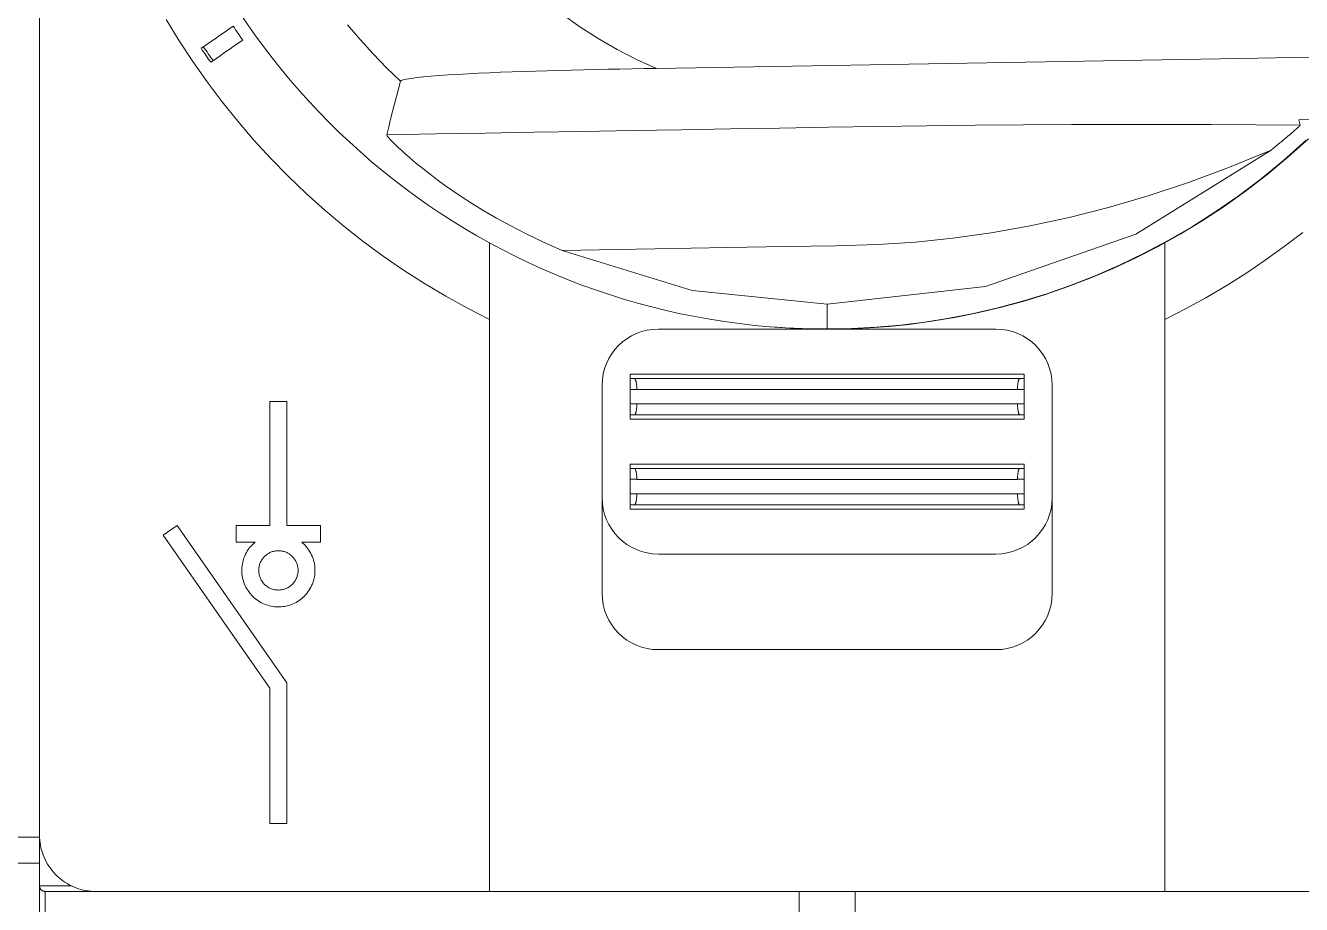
# Model space of a CAD drawing. Header units: millimetres. Extents: x 1359 to 3577, y 1336 to 3557.
# Drawn here: x 1638.31 to 1660.99, y 1816.93 to 1832.56 of the extents above; entities that cross this region are included whole.
import ezdxf

# ---------------------------------------------------------------- set-up
doc = ezdxf.new("R2010")
doc.units = ezdxf.units.MM
doc.layers.add('000-PI-Oprema', color=30, linetype='Continuous', lineweight=5)

msp = doc.modelspace()

# ---------------------------------------------------------------- linework, layer by layer
at = {"layer": '000-PI-Oprema', "color": 0, "linetype": 'ByBlock', "lineweight": 0}
for p, q in [((1638.562, 1801.158), (1638.562, 1837.663)), ((1648.168, 1832.536), (1647.852, 1832.761)), ((1641.042, 1832.288), (1640.811, 1832.667)), ((1641.844, 1832.435), (1641.924, 1832.49)), ((1641.924, 1832.49), (1642.003, 1832.545)), ((1644.259, 1832.308), (1644.035, 1832.57)), ((1648.494, 1832.327), (1648.168, 1832.536)), ((1641.286, 1831.918), (1641.042, 1832.288)), ((1641.517, 1832.209), (1641.599, 1832.266)), ((1641.599, 1832.266), (1641.681, 1832.323)), ((1641.681, 1832.323), (1641.763, 1832.379)), ((1641.763, 1832.379), (1641.844, 1832.435)), ((1642.014, 1832.188), (1642.094, 1832.244)), ((1642.094, 1832.244), (1642.174, 1832.299)), ((1644.49, 1832.054), (1644.259, 1832.308)), ((1648.83, 1832.133), (1648.494, 1832.327)), ((1641.433, 1832.152), (1641.517, 1832.209)), ((1641.687, 1831.962), (1641.77, 1832.019)), ((1641.77, 1832.019), (1641.852, 1832.076)), ((1641.852, 1832.076), (1641.933, 1832.132)), ((1641.933, 1832.132), (1642.014, 1832.188)), ((1644.729, 1831.806), (1644.49, 1832.054)), ((1649.175, 1831.956), (1648.83, 1832.133)), ((1659.898, 1831.972), (1665.092, 1832.058)), ((1641.541, 1831.555), (1641.286, 1831.918)), ((1641.604, 1831.905), (1641.687, 1831.962)), ((1644.976, 1831.567), (1644.729, 1831.806)), ((1648.23, 1831.77), (1648.446, 1831.775)), ((1648.446, 1831.775), (1648.662, 1831.78)), ((1648.662, 1831.78), (1648.878, 1831.784)), ((1648.878, 1831.784), (1649.095, 1831.788)), ((1649.095, 1831.788), (1649.312, 1831.792)), ((1649.529, 1831.796), (1649.175, 1831.956)), ((1649.312, 1831.792), (1649.529, 1831.796)), ((1649.529, 1831.796), (1654.71, 1831.884)), ((1654.71, 1831.884), (1659.898, 1831.972)), ((1641.807, 1831.201), (1641.541, 1831.555)), ((1644.941, 1831.433), (1644.976, 1831.567)), ((1644.976, 1831.567), (1644.991, 1831.579)), ((1644.991, 1831.579), (1645.028, 1831.592)), ((1645.028, 1831.592), (1645.087, 1831.605)), ((1645.087, 1831.605), (1645.167, 1831.618)), ((1645.167, 1831.618), (1645.267, 1831.631)), ((1645.267, 1831.631), (1645.384, 1831.643)), ((1645.384, 1831.643), (1645.518, 1831.655)), ((1645.518, 1831.655), (1645.666, 1831.667)), ((1645.666, 1831.667), (1645.827, 1831.678)), ((1645.827, 1831.678), (1645.997, 1831.688)), ((1645.997, 1831.688), (1646.177, 1831.698)), ((1646.177, 1831.698), (1646.365, 1831.708)), ((1646.365, 1831.708), (1646.559, 1831.716)), ((1646.559, 1831.716), (1646.758, 1831.725)), ((1646.758, 1831.725), (1646.961, 1831.733)), ((1646.961, 1831.733), (1647.167, 1831.74)), ((1647.167, 1831.74), (1647.376, 1831.747)), ((1647.376, 1831.747), (1647.587, 1831.753)), ((1647.587, 1831.753), (1647.8, 1831.759)), ((1647.8, 1831.759), (1648.014, 1831.765)), ((1648.014, 1831.765), (1648.23, 1831.77)), ((1660.947, 1830.883), (1706.577, 1831.656)), ((1644.905, 1831.298), (1644.941, 1831.433)), ((1642.085, 1830.856), (1641.807, 1831.201)), ((1644.836, 1831.027), (1644.871, 1831.163)), ((1644.871, 1831.163), (1644.905, 1831.298)), ((1644.769, 1830.754), (1644.802, 1830.891)), ((1644.802, 1830.891), (1644.836, 1831.027)), ((1660.971, 1830.788), (1660.947, 1830.883)), ((1642.373, 1830.52), (1642.085, 1830.856)), ((1644.735, 1830.616), (1644.769, 1830.754)), ((1645.608, 1830.631), (1646.48, 1830.645)), ((1646.48, 1830.645), (1647.353, 1830.66)), ((1647.353, 1830.66), (1648.225, 1830.675)), ((1648.225, 1830.675), (1649.097, 1830.69)), ((1649.097, 1830.69), (1649.97, 1830.704)), ((1649.97, 1830.704), (1650.842, 1830.719)), ((1650.842, 1830.719), (1651.714, 1830.734)), ((1651.714, 1830.734), (1652.587, 1830.749)), ((1652.587, 1830.749), (1653.459, 1830.763)), ((1653.459, 1830.763), (1654.329, 1830.775)), ((1654.329, 1830.775), (1655.195, 1830.784)), ((1655.195, 1830.784), (1656.055, 1830.791)), ((1656.055, 1830.791), (1656.905, 1830.796)), ((1656.905, 1830.796), (1657.745, 1830.799)), ((1657.745, 1830.799), (1658.573, 1830.799)), ((1659.387, 1830.797), (1658.573, 1830.799)), ((1660.186, 1830.794), (1659.387, 1830.797)), ((1660.971, 1830.788), (1660.186, 1830.794)), ((1660.807, 1830.634), (1660.828, 1830.652)), ((1660.828, 1830.652), (1660.847, 1830.669)), ((1660.847, 1830.669), (1660.865, 1830.685)), ((1660.865, 1830.685), (1660.882, 1830.7)), ((1660.882, 1830.7), (1660.897, 1830.714)), ((1660.897, 1830.714), (1660.911, 1830.726)), ((1660.911, 1830.726), (1660.923, 1830.738)), ((1660.923, 1830.738), (1660.933, 1830.748)), ((1660.933, 1830.748), (1660.943, 1830.757)), ((1660.943, 1830.757), (1660.951, 1830.764)), ((1660.951, 1830.764), (1660.957, 1830.771)), ((1660.957, 1830.771), (1660.962, 1830.776)), ((1660.962, 1830.776), (1660.966, 1830.781)), ((1660.966, 1830.781), (1660.969, 1830.784)), ((1660.969, 1830.784), (1660.971, 1830.787)), ((1660.971, 1830.787), (1660.971, 1830.788)), ((1642.672, 1830.194), (1642.373, 1830.52)), ((1644.735, 1830.616), (1645.608, 1830.631)), ((1644.737, 1830.608), (1644.735, 1830.616)), ((1644.743, 1830.596), (1644.737, 1830.608)), ((1644.755, 1830.58), (1644.743, 1830.596)), ((1644.772, 1830.558), (1644.755, 1830.58)), ((1644.794, 1830.533), (1644.772, 1830.558)), ((1644.823, 1830.502), (1644.794, 1830.533)), ((1644.857, 1830.467), (1644.823, 1830.502)), ((1644.897, 1830.428), (1644.857, 1830.467)), ((1644.944, 1830.383), (1644.897, 1830.428)), ((1660.536, 1830.409), (1660.575, 1830.44)), ((1660.575, 1830.44), (1660.61, 1830.469)), ((1660.61, 1830.469), (1660.644, 1830.497)), ((1660.644, 1830.497), (1660.676, 1830.523)), ((1660.676, 1830.523), (1660.706, 1830.549)), ((1660.683, 1830.163), (1661.078, 1830.516)), ((1660.706, 1830.549), (1660.734, 1830.572)), ((1660.734, 1830.572), (1660.76, 1830.594)), ((1660.751, 1830.214), (1661.116, 1830.543)), ((1660.76, 1830.594), (1660.785, 1830.615)), ((1660.785, 1830.615), (1660.807, 1830.634)), ((1642.981, 1829.877), (1642.672, 1830.194)), ((1644.999, 1830.332), (1644.944, 1830.383)), ((1645.061, 1830.276), (1644.999, 1830.332)), ((1645.131, 1830.214), (1645.061, 1830.276)), ((1645.21, 1830.147), (1645.131, 1830.214)), ((1659.714, 1830.037), (1660.453, 1830.342)), ((1660.379, 1829.904), (1660.751, 1830.214)), ((1660.453, 1830.342), (1660.496, 1830.376)), ((1660.496, 1830.376), (1660.536, 1830.409)), ((1645.298, 1830.074), (1645.21, 1830.147)), ((1645.396, 1829.996), (1645.298, 1830.074)), ((1645.505, 1829.911), (1645.396, 1829.996)), ((1658.987, 1829.767), (1659.714, 1830.037)), ((1660.28, 1829.833), (1660.683, 1830.163)), ((1643.301, 1829.571), (1642.981, 1829.877)), ((1645.626, 1829.82), (1645.505, 1829.911)), ((1645.761, 1829.721), (1645.626, 1829.82)), ((1658.27, 1829.529), (1658.987, 1829.767)), ((1659.871, 1829.525), (1660.28, 1829.833)), ((1660.001, 1829.612), (1660.379, 1829.904)), ((1643.63, 1829.276), (1643.301, 1829.571)), ((1645.911, 1829.617), (1645.761, 1829.721)), ((1646.076, 1829.506), (1645.911, 1829.617)), ((1657.562, 1829.321), (1658.27, 1829.529)), ((1659.456, 1829.238), (1659.871, 1829.525)), ((1659.618, 1829.34), (1660.001, 1829.612)), ((1646.259, 1829.388), (1646.076, 1829.506)), ((1646.462, 1829.263), (1646.259, 1829.388)), ((1656.862, 1829.143), (1657.562, 1829.321)), ((1659.23, 1829.085), (1659.618, 1829.34)), ((1643.968, 1828.991), (1643.63, 1829.276)), ((1646.687, 1829.132), (1646.462, 1829.263)), ((1646.937, 1828.994), (1646.687, 1829.132)), ((1656.169, 1828.994), (1656.862, 1829.143)), ((1658.839, 1828.848), (1659.23, 1829.085)), ((1659.037, 1828.972), (1659.456, 1829.238)), ((1644.315, 1828.718), (1643.968, 1828.991)), ((1647.214, 1828.852), (1646.937, 1828.994)), ((1647.519, 1828.706), (1647.214, 1828.852)), ((1654.796, 1828.776), (1655.479, 1828.871)), ((1655.479, 1828.871), (1656.169, 1828.994)), ((1658.444, 1828.628), (1658.839, 1828.848)), ((1658.614, 1828.727), (1659.037, 1828.972)), ((1660.686, 1828.625), (1661.016, 1828.879)), ((1644.67, 1828.456), (1644.315, 1828.718)), ((1646.562, 1817.158), (1646.562, 1828.692)), ((1647.854, 1828.557), (1647.519, 1828.706)), ((1649.498, 1828.585), (1650.788, 1828.607)), ((1650.788, 1828.607), (1651.831, 1828.625)), ((1651.831, 1828.625), (1652.708, 1828.64)), ((1652.708, 1828.64), (1653.46, 1828.662)), ((1653.46, 1828.662), (1654.135, 1828.707)), ((1654.135, 1828.707), (1654.796, 1828.776)), ((1658.047, 1828.426), (1658.444, 1828.628)), ((1658.188, 1828.501), (1658.614, 1828.727)), ((1658.562, 1817.158), (1658.562, 1828.692)), ((1660.349, 1828.382), (1660.686, 1828.625)), ((1645.034, 1828.206), (1644.67, 1828.456)), ((1647.854, 1828.557), (1649.498, 1828.585)), ((1657.648, 1828.239), (1658.047, 1828.426)), ((1657.76, 1828.295), (1658.188, 1828.501)), ((1660.005, 1828.149), (1660.349, 1828.382)), ((1645.405, 1827.968), (1645.034, 1828.206)), ((1657.248, 1828.069), (1657.648, 1828.239)), ((1657.329, 1828.108), (1657.76, 1828.295)), ((1659.653, 1827.927), (1660.005, 1828.149)), ((1645.784, 1827.742), (1645.405, 1827.968)), ((1656.466, 1827.788), (1656.898, 1827.939)), ((1656.846, 1827.915), (1657.248, 1828.069)), ((1656.898, 1827.939), (1657.329, 1828.108)), ((1659.296, 1827.716), (1659.653, 1827.927)), ((1646.17, 1827.528), (1645.784, 1827.742)), ((1656.033, 1827.654), (1656.466, 1827.788)), ((1656.04, 1827.651), (1656.443, 1827.776)), ((1656.443, 1827.776), (1656.846, 1827.915)), ((1658.932, 1827.516), (1659.296, 1827.716)), ((1646.562, 1827.327), (1646.17, 1827.528)), ((1652.562, 1827.162), (1652.562, 1827.603)), ((1655.166, 1827.437), (1655.599, 1827.537)), ((1655.232, 1827.446), (1655.636, 1827.542)), ((1655.599, 1827.537), (1656.033, 1827.654)), ((1655.636, 1827.542), (1656.04, 1827.651)), ((1658.562, 1827.327), (1658.932, 1827.516)), ((1653.664, 1827.207), (1654.018, 1827.243)), ((1653.864, 1827.23), (1654.298, 1827.283)), ((1654.018, 1827.243), (1654.423, 1827.297)), ((1654.298, 1827.283), (1654.732, 1827.352)), ((1654.423, 1827.297), (1654.827, 1827.365)), ((1654.732, 1827.352), (1655.166, 1827.437)), ((1654.827, 1827.365), (1655.232, 1827.446)), ((1649.562, 1827.158), (1655.562, 1827.158)), ((1651.68, 1827.19), (1651.537, 1827.2)), ((1651.904, 1827.176), (1651.537, 1827.2)), ((1651.824, 1827.181), (1651.68, 1827.19)), ((1651.969, 1827.174), (1651.824, 1827.181)), ((1652.256, 1827.163), (1651.904, 1827.176)), ((1652.116, 1827.168), (1651.969, 1827.174)), ((1652.264, 1827.164), (1652.116, 1827.168)), ((1652.609, 1827.159), (1652.256, 1827.163)), ((1652.412, 1827.162), (1652.264, 1827.164)), ((1652.562, 1827.162), (1652.412, 1827.162)), ((1652.562, 1827.162), (1652.997, 1827.17)), ((1652.609, 1827.159), (1652.961, 1827.165)), ((1652.961, 1827.165), (1653.313, 1827.181)), ((1652.997, 1827.17), (1653.431, 1827.192)), ((1653.313, 1827.181), (1653.664, 1827.207)), ((1653.431, 1827.192), (1653.864, 1827.23)), ((1649.062, 1826.358), (1656.062, 1826.358)), ((1649.062, 1826.282), (1649.062, 1826.358)), ((1656.062, 1826.282), (1656.062, 1826.358)), ((1648.562, 1822.458), (1648.562, 1826.158)), ((1649.062, 1826.282), (1649.143, 1826.282)), ((1649.062, 1826.087), (1649.062, 1826.282)), ((1649.146, 1826.278), (1649.143, 1826.282)), ((1649.143, 1826.282), (1655.981, 1826.282)), ((1649.149, 1826.274), (1649.146, 1826.278)), ((1649.151, 1826.27), (1649.149, 1826.274)), ((1649.154, 1826.265), (1649.151, 1826.27)), ((1649.156, 1826.259), (1649.154, 1826.265)), ((1649.158, 1826.253), (1649.156, 1826.259)), ((1649.16, 1826.246), (1649.158, 1826.253)), ((1649.162, 1826.239), (1649.16, 1826.246)), ((1649.164, 1826.232), (1649.162, 1826.239)), ((1649.166, 1826.224), (1649.164, 1826.232)), ((1649.167, 1826.216), (1649.166, 1826.224)), ((1649.169, 1826.208), (1649.167, 1826.216)), ((1649.17, 1826.199), (1649.169, 1826.208)), ((1649.172, 1826.19), (1649.17, 1826.199)), ((1649.173, 1826.18), (1649.172, 1826.19)), ((1649.174, 1826.17), (1649.173, 1826.18)), ((1649.175, 1826.16), (1649.174, 1826.17)), ((1649.176, 1826.149), (1649.175, 1826.16)), ((1649.176, 1826.137), (1649.176, 1826.149)), ((1649.177, 1826.126), (1649.176, 1826.137)), ((1649.178, 1826.113), (1649.177, 1826.126)), ((1649.178, 1826.1), (1649.178, 1826.113)), ((1655.946, 1826.1), (1655.947, 1826.113)), ((1655.947, 1826.126), (1655.948, 1826.137)), ((1655.947, 1826.113), (1655.947, 1826.126)), ((1655.948, 1826.149), (1655.949, 1826.16)), ((1655.948, 1826.137), (1655.948, 1826.149)), ((1655.949, 1826.16), (1655.95, 1826.17)), ((1655.95, 1826.17), (1655.951, 1826.18)), ((1655.951, 1826.18), (1655.953, 1826.19)), ((1655.953, 1826.19), (1655.954, 1826.199)), ((1655.954, 1826.199), (1655.955, 1826.208)), ((1655.955, 1826.208), (1655.957, 1826.216)), ((1655.957, 1826.216), (1655.958, 1826.224)), ((1655.958, 1826.224), (1655.96, 1826.232)), ((1655.96, 1826.232), (1655.962, 1826.239)), ((1655.962, 1826.239), (1655.964, 1826.246)), ((1655.964, 1826.246), (1655.966, 1826.253)), ((1655.966, 1826.253), (1655.968, 1826.259)), ((1655.968, 1826.259), (1655.97, 1826.265)), ((1655.97, 1826.265), (1655.973, 1826.27)), ((1655.973, 1826.27), (1655.975, 1826.274)), ((1655.975, 1826.274), (1655.978, 1826.278)), ((1655.978, 1826.278), (1655.981, 1826.282)), ((1655.981, 1826.282), (1656.062, 1826.282)), ((1656.062, 1826.087), (1656.062, 1826.282)), ((1656.562, 1822.458), (1656.562, 1826.158)), ((1649.062, 1826.087), (1649.178, 1826.087)), ((1649.062, 1825.829), (1649.062, 1826.087)), ((1649.178, 1826.086), (1649.178, 1826.1)), ((1649.178, 1826.086), (1655.946, 1826.086)), ((1655.946, 1826.086), (1655.946, 1826.1)), ((1655.946, 1826.087), (1656.062, 1826.087)), ((1656.062, 1825.829), (1656.062, 1826.087)), ((1642.657, 1825.868), (1642.957, 1825.868)), ((1642.657, 1823.668), (1642.657, 1825.868)), ((1642.957, 1823.668), (1642.957, 1825.868)), ((1649.062, 1825.829), (1649.178, 1825.829)), ((1649.062, 1825.634), (1649.062, 1825.829)), ((1649.153, 1825.649), (1649.156, 1825.656)), ((1649.156, 1825.656), (1649.158, 1825.663)), ((1649.158, 1825.663), (1649.161, 1825.671)), ((1649.161, 1825.671), (1649.163, 1825.68)), ((1649.163, 1825.68), (1649.165, 1825.689)), ((1649.165, 1825.689), (1649.167, 1825.699)), ((1649.167, 1825.699), (1649.169, 1825.709)), ((1649.169, 1825.709), (1649.171, 1825.72)), ((1649.171, 1825.72), (1649.172, 1825.731)), ((1649.172, 1825.731), (1649.174, 1825.743)), ((1649.174, 1825.743), (1649.175, 1825.756)), ((1649.175, 1825.756), (1649.176, 1825.769)), ((1649.176, 1825.769), (1649.177, 1825.783)), ((1649.177, 1825.797), (1649.178, 1825.813)), ((1649.177, 1825.783), (1649.177, 1825.797)), ((1649.178, 1825.829), (1655.946, 1825.829)), ((1649.178, 1825.813), (1649.178, 1825.829)), ((1655.946, 1825.813), (1655.946, 1825.829)), ((1655.946, 1825.829), (1656.062, 1825.829)), ((1655.947, 1825.797), (1655.946, 1825.813)), ((1655.947, 1825.783), (1655.947, 1825.797)), ((1655.948, 1825.769), (1655.947, 1825.783)), ((1655.949, 1825.756), (1655.948, 1825.769)), ((1655.951, 1825.743), (1655.949, 1825.756)), ((1655.952, 1825.731), (1655.951, 1825.743)), ((1655.953, 1825.72), (1655.952, 1825.731)), ((1655.955, 1825.709), (1655.953, 1825.72)), ((1655.957, 1825.699), (1655.955, 1825.709)), ((1655.959, 1825.689), (1655.957, 1825.699)), ((1655.961, 1825.68), (1655.959, 1825.689)), ((1655.963, 1825.671), (1655.961, 1825.68)), ((1655.966, 1825.663), (1655.963, 1825.671)), ((1655.968, 1825.656), (1655.966, 1825.663)), ((1655.971, 1825.649), (1655.968, 1825.656)), ((1656.062, 1825.634), (1656.062, 1825.829)), ((1649.062, 1825.634), (1649.143, 1825.634)), ((1649.062, 1825.558), (1649.062, 1825.634)), ((1649.062, 1825.558), (1656.062, 1825.558)), ((1649.143, 1825.634), (1649.147, 1825.638)), ((1649.143, 1825.634), (1655.981, 1825.634)), ((1649.147, 1825.638), (1649.15, 1825.643)), ((1649.15, 1825.643), (1649.153, 1825.649)), ((1655.974, 1825.643), (1655.971, 1825.649)), ((1655.977, 1825.638), (1655.974, 1825.643)), ((1655.981, 1825.634), (1655.977, 1825.638)), ((1655.981, 1825.634), (1656.062, 1825.634)), ((1656.062, 1825.558), (1656.062, 1825.634)), ((1649.062, 1824.758), (1656.062, 1824.758)), ((1649.062, 1823.958), (1649.062, 1824.758)), ((1656.062, 1823.958), (1656.062, 1824.758)), ((1649.062, 1824.682), (1649.143, 1824.682)), ((1649.146, 1824.678), (1649.143, 1824.682)), ((1649.143, 1824.682), (1655.981, 1824.682)), ((1649.149, 1824.674), (1649.146, 1824.678)), ((1649.151, 1824.67), (1649.149, 1824.674)), ((1649.154, 1824.665), (1649.151, 1824.67)), ((1649.156, 1824.659), (1649.154, 1824.665)), ((1649.158, 1824.653), (1649.156, 1824.659)), ((1649.16, 1824.646), (1649.158, 1824.653)), ((1649.162, 1824.639), (1649.16, 1824.646)), ((1649.164, 1824.632), (1649.162, 1824.639)), ((1649.166, 1824.624), (1649.164, 1824.632)), ((1649.167, 1824.616), (1649.166, 1824.624)), ((1649.169, 1824.608), (1649.167, 1824.616)), ((1649.17, 1824.599), (1649.169, 1824.608)), ((1649.172, 1824.59), (1649.17, 1824.599)), ((1649.173, 1824.58), (1649.172, 1824.59)), ((1649.174, 1824.57), (1649.173, 1824.58)), ((1649.175, 1824.56), (1649.174, 1824.57)), ((1649.176, 1824.549), (1649.175, 1824.56)), ((1649.176, 1824.537), (1649.176, 1824.549)), ((1649.177, 1824.526), (1649.176, 1824.537)), ((1649.178, 1824.513), (1649.177, 1824.526)), ((1655.947, 1824.526), (1655.948, 1824.537)), ((1655.947, 1824.513), (1655.947, 1824.526)), ((1655.948, 1824.549), (1655.949, 1824.56)), ((1655.948, 1824.537), (1655.948, 1824.549)), ((1655.949, 1824.56), (1655.95, 1824.57)), ((1655.95, 1824.57), (1655.951, 1824.58)), ((1655.951, 1824.58), (1655.953, 1824.59)), ((1655.953, 1824.59), (1655.954, 1824.599)), ((1655.954, 1824.599), (1655.955, 1824.608)), ((1655.955, 1824.608), (1655.957, 1824.616)), ((1655.957, 1824.616), (1655.958, 1824.624)), ((1655.958, 1824.624), (1655.96, 1824.632)), ((1655.96, 1824.632), (1655.962, 1824.639)), ((1655.962, 1824.639), (1655.964, 1824.646)), ((1655.964, 1824.646), (1655.966, 1824.653)), ((1655.966, 1824.653), (1655.968, 1824.659)), ((1655.968, 1824.659), (1655.97, 1824.665)), ((1655.97, 1824.665), (1655.973, 1824.67)), ((1655.973, 1824.67), (1655.975, 1824.674)), ((1655.975, 1824.674), (1655.978, 1824.678)), ((1655.978, 1824.678), (1655.981, 1824.682)), ((1655.981, 1824.682), (1656.062, 1824.682)), ((1649.062, 1824.487), (1649.178, 1824.487)), ((1649.178, 1824.5), (1649.178, 1824.513)), ((1649.178, 1824.486), (1649.178, 1824.5)), ((1649.178, 1824.486), (1655.946, 1824.486)), ((1655.946, 1824.5), (1655.947, 1824.513)), ((1655.946, 1824.486), (1655.946, 1824.5)), ((1655.946, 1824.487), (1656.062, 1824.487)), ((1649.062, 1824.229), (1649.178, 1824.229)), ((1649.156, 1824.056), (1649.158, 1824.063)), ((1649.158, 1824.063), (1649.161, 1824.071)), ((1649.161, 1824.071), (1649.163, 1824.08)), ((1649.163, 1824.08), (1649.165, 1824.089)), ((1649.165, 1824.089), (1649.167, 1824.099)), ((1649.167, 1824.099), (1649.169, 1824.109)), ((1649.169, 1824.109), (1649.171, 1824.12)), ((1649.171, 1824.12), (1649.172, 1824.131)), ((1649.172, 1824.131), (1649.174, 1824.143)), ((1649.174, 1824.143), (1649.175, 1824.156)), ((1649.175, 1824.156), (1649.176, 1824.169)), ((1649.176, 1824.169), (1649.177, 1824.183)), ((1649.177, 1824.197), (1649.178, 1824.213)), ((1649.177, 1824.183), (1649.177, 1824.197)), ((1649.178, 1824.229), (1655.946, 1824.229)), ((1649.178, 1824.213), (1649.178, 1824.229)), ((1655.946, 1824.213), (1655.946, 1824.229)), ((1655.946, 1824.229), (1656.062, 1824.229)), ((1655.947, 1824.197), (1655.946, 1824.213)), ((1655.947, 1824.183), (1655.947, 1824.197)), ((1655.948, 1824.169), (1655.947, 1824.183)), ((1655.949, 1824.156), (1655.948, 1824.169)), ((1655.951, 1824.143), (1655.949, 1824.156)), ((1655.952, 1824.131), (1655.951, 1824.143)), ((1655.953, 1824.12), (1655.952, 1824.131)), ((1655.955, 1824.109), (1655.953, 1824.12)), ((1655.957, 1824.099), (1655.955, 1824.109)), ((1655.959, 1824.089), (1655.957, 1824.099)), ((1655.961, 1824.08), (1655.959, 1824.089)), ((1655.963, 1824.071), (1655.961, 1824.08)), ((1655.966, 1824.063), (1655.963, 1824.071)), ((1655.968, 1824.056), (1655.966, 1824.063)), ((1649.062, 1824.034), (1649.143, 1824.034)), ((1649.062, 1823.958), (1656.062, 1823.958)), ((1649.143, 1824.034), (1649.147, 1824.038)), ((1649.143, 1824.034), (1655.981, 1824.034)), ((1649.147, 1824.038), (1649.15, 1824.043)), ((1649.15, 1824.043), (1649.153, 1824.049)), ((1649.153, 1824.049), (1649.156, 1824.056)), ((1655.971, 1824.049), (1655.968, 1824.056)), ((1655.974, 1824.043), (1655.971, 1824.049)), ((1655.977, 1824.038), (1655.974, 1824.043)), ((1655.981, 1824.034), (1655.977, 1824.038)), ((1655.981, 1824.034), (1656.062, 1824.034)), ((1640.761, 1823.496), (1641.007, 1823.668)), ((1642.957, 1820.868), (1641.007, 1823.668)), ((1642.057, 1823.668), (1642.657, 1823.668)), ((1642.057, 1823.368), (1642.057, 1823.668)), ((1642.957, 1823.668), (1643.557, 1823.668)), ((1643.557, 1823.368), (1643.557, 1823.668)), ((1642.657, 1820.774), (1640.761, 1823.496)), ((1642.057, 1823.368), (1642.392, 1823.368)), ((1642.211, 1823.128), (1642.224, 1823.156)), ((1642.224, 1823.156), (1642.239, 1823.184)), ((1642.239, 1823.184), (1642.255, 1823.21)), ((1642.255, 1823.21), (1642.271, 1823.236)), ((1642.271, 1823.236), (1642.289, 1823.261)), ((1642.289, 1823.261), (1642.308, 1823.284)), ((1642.308, 1823.284), (1642.327, 1823.307)), ((1642.327, 1823.307), (1642.348, 1823.328)), ((1642.348, 1823.328), (1642.369, 1823.348)), ((1642.369, 1823.348), (1642.392, 1823.368)), ((1642.6, 1823.15), (1642.613, 1823.159)), ((1642.613, 1823.159), (1642.627, 1823.168)), ((1642.627, 1823.168), (1642.641, 1823.176)), ((1642.641, 1823.176), (1642.655, 1823.183)), ((1642.655, 1823.183), (1642.669, 1823.19)), ((1642.669, 1823.19), (1642.684, 1823.196)), ((1642.684, 1823.196), (1642.699, 1823.201)), ((1642.699, 1823.201), (1642.715, 1823.205)), ((1642.715, 1823.205), (1642.73, 1823.209)), ((1642.73, 1823.209), (1642.746, 1823.212)), ((1642.746, 1823.212), (1642.761, 1823.215)), ((1642.761, 1823.215), (1642.777, 1823.217)), ((1642.777, 1823.217), (1642.792, 1823.218)), ((1642.792, 1823.218), (1642.807, 1823.218)), ((1642.822, 1823.218), (1642.807, 1823.218)), ((1642.838, 1823.217), (1642.822, 1823.218)), ((1642.853, 1823.215), (1642.838, 1823.217)), ((1642.869, 1823.212), (1642.853, 1823.215)), ((1642.884, 1823.209), (1642.869, 1823.212)), ((1642.899, 1823.205), (1642.884, 1823.209)), ((1642.915, 1823.201), (1642.899, 1823.205)), ((1642.93, 1823.196), (1642.915, 1823.201)), ((1642.945, 1823.19), (1642.93, 1823.196)), ((1642.959, 1823.183), (1642.945, 1823.19)), ((1642.974, 1823.176), (1642.959, 1823.183)), ((1642.987, 1823.168), (1642.974, 1823.176)), ((1643.001, 1823.159), (1642.987, 1823.168)), ((1643.014, 1823.15), (1643.001, 1823.159)), ((1643.246, 1823.347), (1643.222, 1823.368)), ((1643.222, 1823.368), (1643.557, 1823.368)), ((1643.269, 1823.325), (1643.246, 1823.347)), ((1643.291, 1823.302), (1643.269, 1823.325)), ((1643.312, 1823.277), (1643.291, 1823.302)), ((1643.332, 1823.252), (1643.312, 1823.277)), ((1643.35, 1823.225), (1643.332, 1823.252)), ((1643.368, 1823.197), (1643.35, 1823.225)), ((1643.384, 1823.168), (1643.368, 1823.197)), ((1643.398, 1823.138), (1643.384, 1823.168)), ((1649.562, 1823.158), (1655.562, 1823.158)), ((1642.159, 1822.92), (1642.162, 1822.95)), ((1642.162, 1822.95), (1642.167, 1822.98)), ((1642.167, 1822.98), (1642.173, 1823.011)), ((1642.173, 1823.011), (1642.18, 1823.04)), ((1642.18, 1823.04), (1642.189, 1823.07)), ((1642.189, 1823.07), (1642.2, 1823.099)), ((1642.2, 1823.099), (1642.211, 1823.128)), ((1642.46, 1822.914), (1642.463, 1822.929)), ((1642.463, 1822.929), (1642.466, 1822.945)), ((1642.466, 1822.945), (1642.47, 1822.96)), ((1642.47, 1822.96), (1642.474, 1822.976)), ((1642.474, 1822.976), (1642.479, 1822.991)), ((1642.479, 1822.991), (1642.485, 1823.005)), ((1642.485, 1823.005), (1642.492, 1823.02)), ((1642.492, 1823.02), (1642.499, 1823.034)), ((1642.499, 1823.034), (1642.507, 1823.048)), ((1642.507, 1823.048), (1642.516, 1823.061)), ((1642.516, 1823.061), (1642.524, 1823.074)), ((1642.524, 1823.074), (1642.534, 1823.087)), ((1642.534, 1823.087), (1642.544, 1823.099)), ((1642.544, 1823.099), (1642.554, 1823.11)), ((1642.554, 1823.11), (1642.565, 1823.121)), ((1642.565, 1823.121), (1642.576, 1823.131)), ((1642.576, 1823.131), (1642.588, 1823.141)), ((1642.588, 1823.141), (1642.6, 1823.15)), ((1643.026, 1823.141), (1643.014, 1823.15)), ((1643.038, 1823.131), (1643.026, 1823.141)), ((1643.049, 1823.121), (1643.038, 1823.131)), ((1643.06, 1823.11), (1643.049, 1823.121)), ((1643.07, 1823.099), (1643.06, 1823.11)), ((1643.08, 1823.087), (1643.07, 1823.099)), ((1643.09, 1823.074), (1643.08, 1823.087)), ((1643.099, 1823.061), (1643.09, 1823.074)), ((1643.107, 1823.048), (1643.099, 1823.061)), ((1643.115, 1823.034), (1643.107, 1823.048)), ((1643.122, 1823.02), (1643.115, 1823.034)), ((1643.129, 1823.005), (1643.122, 1823.02)), ((1643.135, 1822.991), (1643.129, 1823.005)), ((1643.14, 1822.976), (1643.135, 1822.991)), ((1643.145, 1822.96), (1643.14, 1822.976)), ((1643.148, 1822.945), (1643.145, 1822.96)), ((1643.152, 1822.929), (1643.148, 1822.945)), ((1643.154, 1822.914), (1643.152, 1822.929)), ((1643.411, 1823.107), (1643.398, 1823.138)), ((1643.423, 1823.076), (1643.411, 1823.107)), ((1643.433, 1823.044), (1643.423, 1823.076)), ((1643.441, 1823.012), (1643.433, 1823.044)), ((1643.447, 1822.98), (1643.441, 1823.012)), ((1643.452, 1822.948), (1643.447, 1822.98)), ((1643.455, 1822.915), (1643.452, 1822.948)), ((1642.157, 1822.891), (1642.159, 1822.92)), ((1642.157, 1822.861), (1642.157, 1822.891)), ((1642.158, 1822.832), (1642.157, 1822.861)), ((1642.16, 1822.802), (1642.158, 1822.832)), ((1642.164, 1822.772), (1642.16, 1822.802)), ((1642.17, 1822.742), (1642.164, 1822.772)), ((1642.176, 1822.712), (1642.17, 1822.742)), ((1642.184, 1822.682), (1642.176, 1822.712)), ((1642.457, 1822.883), (1642.458, 1822.898)), ((1642.457, 1822.868), (1642.457, 1822.883)), ((1642.457, 1822.852), (1642.457, 1822.868)), ((1642.459, 1822.836), (1642.457, 1822.852)), ((1642.458, 1822.898), (1642.46, 1822.914)), ((1642.46, 1822.82), (1642.459, 1822.836)), ((1642.463, 1822.804), (1642.46, 1822.82)), ((1642.466, 1822.788), (1642.463, 1822.804)), ((1642.471, 1822.771), (1642.466, 1822.788)), ((1642.476, 1822.756), (1642.471, 1822.771)), ((1642.481, 1822.74), (1642.476, 1822.756)), ((1642.488, 1822.724), (1642.481, 1822.74)), ((1642.495, 1822.709), (1642.488, 1822.724)), ((1642.503, 1822.695), (1642.495, 1822.709)), ((1643.111, 1822.695), (1643.119, 1822.709)), ((1643.119, 1822.709), (1643.126, 1822.724)), ((1643.126, 1822.724), (1643.133, 1822.74)), ((1643.133, 1822.74), (1643.138, 1822.756)), ((1643.138, 1822.756), (1643.143, 1822.771)), ((1643.143, 1822.771), (1643.148, 1822.788)), ((1643.148, 1822.788), (1643.151, 1822.804)), ((1643.151, 1822.804), (1643.154, 1822.82)), ((1643.156, 1822.898), (1643.154, 1822.914)), ((1643.154, 1822.82), (1643.156, 1822.836)), ((1643.157, 1822.883), (1643.156, 1822.898)), ((1643.156, 1822.836), (1643.157, 1822.852)), ((1643.157, 1822.868), (1643.157, 1822.883)), ((1643.157, 1822.852), (1643.157, 1822.868)), ((1643.433, 1822.692), (1643.441, 1822.724)), ((1643.441, 1822.724), (1643.447, 1822.756)), ((1643.447, 1822.756), (1643.452, 1822.788)), ((1643.452, 1822.788), (1643.455, 1822.82)), ((1643.457, 1822.884), (1643.455, 1822.915)), ((1643.455, 1822.82), (1643.457, 1822.852)), ((1643.457, 1822.852), (1643.457, 1822.884)), ((1642.194, 1822.653), (1642.184, 1822.682)), ((1642.205, 1822.624), (1642.194, 1822.653)), ((1642.217, 1822.595), (1642.205, 1822.624)), ((1642.231, 1822.567), (1642.217, 1822.595)), ((1642.246, 1822.54), (1642.231, 1822.567)), ((1642.262, 1822.514), (1642.246, 1822.54)), ((1642.279, 1822.489), (1642.262, 1822.514)), ((1642.297, 1822.465), (1642.279, 1822.489)), ((1642.512, 1822.681), (1642.503, 1822.695)), ((1642.521, 1822.667), (1642.512, 1822.681)), ((1642.53, 1822.654), (1642.521, 1822.667)), ((1642.541, 1822.641), (1642.53, 1822.654)), ((1642.551, 1822.629), (1642.541, 1822.641)), ((1642.562, 1822.618), (1642.551, 1822.629)), ((1642.574, 1822.607), (1642.562, 1822.618)), ((1642.586, 1822.596), (1642.574, 1822.607)), ((1642.599, 1822.586), (1642.586, 1822.596)), ((1642.613, 1822.577), (1642.599, 1822.586)), ((1642.627, 1822.568), (1642.613, 1822.577)), ((1642.641, 1822.56), (1642.627, 1822.568)), ((1642.656, 1822.552), (1642.641, 1822.56)), ((1642.671, 1822.545), (1642.656, 1822.552)), ((1642.687, 1822.539), (1642.671, 1822.545)), ((1642.702, 1822.534), (1642.687, 1822.539)), ((1642.719, 1822.529), (1642.702, 1822.534)), ((1642.735, 1822.526), (1642.719, 1822.529)), ((1642.751, 1822.523), (1642.735, 1822.526)), ((1642.767, 1822.52), (1642.751, 1822.523)), ((1642.783, 1822.519), (1642.767, 1822.52)), ((1642.799, 1822.518), (1642.783, 1822.519)), ((1642.799, 1822.518), (1642.815, 1822.518)), ((1642.815, 1822.518), (1642.831, 1822.519)), ((1642.831, 1822.519), (1642.847, 1822.52)), ((1642.847, 1822.52), (1642.863, 1822.523)), ((1642.863, 1822.523), (1642.879, 1822.526)), ((1642.879, 1822.526), (1642.896, 1822.529)), ((1642.896, 1822.529), (1642.912, 1822.534)), ((1642.912, 1822.534), (1642.927, 1822.539)), ((1642.927, 1822.539), (1642.943, 1822.545)), ((1642.943, 1822.545), (1642.958, 1822.552)), ((1642.958, 1822.552), (1642.973, 1822.56)), ((1642.973, 1822.56), (1642.988, 1822.568)), ((1642.988, 1822.568), (1643.002, 1822.577)), ((1643.002, 1822.577), (1643.015, 1822.586)), ((1643.015, 1822.586), (1643.028, 1822.596)), ((1643.028, 1822.596), (1643.04, 1822.607)), ((1643.04, 1822.607), (1643.052, 1822.618)), ((1643.052, 1822.618), (1643.063, 1822.629)), ((1643.063, 1822.629), (1643.074, 1822.641)), ((1643.074, 1822.641), (1643.084, 1822.654)), ((1643.084, 1822.654), (1643.093, 1822.667)), ((1643.093, 1822.667), (1643.103, 1822.681)), ((1643.103, 1822.681), (1643.111, 1822.695)), ((1643.312, 1822.458), (1643.332, 1822.484)), ((1643.332, 1822.484), (1643.35, 1822.511)), ((1643.35, 1822.511), (1643.368, 1822.539)), ((1643.368, 1822.539), (1643.384, 1822.568)), ((1643.384, 1822.568), (1643.398, 1822.598)), ((1643.398, 1822.598), (1643.411, 1822.629)), ((1643.411, 1822.629), (1643.423, 1822.66)), ((1643.423, 1822.66), (1643.433, 1822.692)), ((1642.316, 1822.442), (1642.297, 1822.465)), ((1642.336, 1822.42), (1642.316, 1822.442)), ((1642.357, 1822.399), (1642.336, 1822.42)), ((1642.379, 1822.379), (1642.357, 1822.399)), ((1642.402, 1822.36), (1642.379, 1822.379)), ((1642.426, 1822.341), (1642.402, 1822.36)), ((1642.452, 1822.324), (1642.426, 1822.341)), ((1642.478, 1822.308), (1642.452, 1822.324)), ((1642.505, 1822.293), (1642.478, 1822.308)), ((1642.532, 1822.279), (1642.505, 1822.293)), ((1642.561, 1822.266), (1642.532, 1822.279)), ((1642.59, 1822.255), (1642.561, 1822.266)), ((1642.619, 1822.246), (1642.59, 1822.255)), ((1642.978, 1822.241), (1643.008, 1822.25)), ((1643.008, 1822.25), (1643.037, 1822.26)), ((1643.037, 1822.26), (1643.066, 1822.272)), ((1643.066, 1822.272), (1643.094, 1822.285)), ((1643.094, 1822.285), (1643.121, 1822.299)), ((1643.121, 1822.299), (1643.148, 1822.315)), ((1643.148, 1822.315), (1643.174, 1822.332)), ((1643.174, 1822.332), (1643.199, 1822.349)), ((1643.199, 1822.349), (1643.222, 1822.368)), ((1643.222, 1822.368), (1643.246, 1822.389)), ((1643.246, 1822.389), (1643.269, 1822.411)), ((1643.269, 1822.411), (1643.291, 1822.434)), ((1643.291, 1822.434), (1643.312, 1822.458)), ((1642.649, 1822.238), (1642.619, 1822.246)), ((1642.679, 1822.231), (1642.649, 1822.238)), ((1642.709, 1822.225), (1642.679, 1822.231)), ((1642.739, 1822.222), (1642.709, 1822.225)), ((1642.769, 1822.219), (1642.739, 1822.222)), ((1642.799, 1822.218), (1642.769, 1822.219)), ((1642.799, 1822.218), (1642.828, 1822.218)), ((1642.828, 1822.218), (1642.858, 1822.22)), ((1642.858, 1822.22), (1642.888, 1822.223)), ((1642.888, 1822.223), (1642.918, 1822.228)), ((1642.918, 1822.228), (1642.948, 1822.234)), ((1642.948, 1822.234), (1642.978, 1822.241)), ((1649.562, 1821.458), (1655.562, 1821.458)), ((1642.657, 1818.368), (1642.657, 1820.774)), ((1642.957, 1818.368), (1642.957, 1820.868)), ((1642.657, 1818.368), (1642.957, 1818.368)), ((1638.062, 1818.122), (1638.562, 1818.122)), ((1638.563, 1818.113), (1638.562, 1818.158)), ((1638.566, 1818.068), (1638.563, 1818.113)), ((1638.571, 1818.024), (1638.566, 1818.068)), ((1638.578, 1817.979), (1638.571, 1818.024)), ((1638.587, 1817.935), (1638.578, 1817.979)), ((1638.598, 1817.891), (1638.587, 1817.935)), ((1638.611, 1817.848), (1638.598, 1817.891)), ((1638.626, 1817.806), (1638.611, 1817.848)), ((1638.643, 1817.765), (1638.626, 1817.806)), ((1638.661, 1817.724), (1638.643, 1817.765)), ((1638.682, 1817.684), (1638.661, 1817.724)), ((1638.062, 1817.658), (1638.562, 1817.658)), ((1638.704, 1817.645), (1638.682, 1817.684)), ((1638.728, 1817.607), (1638.704, 1817.645)), ((1638.754, 1817.569), (1638.728, 1817.607)), ((1638.781, 1817.534), (1638.754, 1817.569)), ((1638.81, 1817.499), (1638.781, 1817.534)), ((1638.84, 1817.466), (1638.81, 1817.499)), ((1638.871, 1817.435), (1638.84, 1817.466)), ((1638.904, 1817.405), (1638.871, 1817.435)), ((1638.939, 1817.376), (1638.904, 1817.405)), ((1638.975, 1817.349), (1638.939, 1817.376)), ((1639.012, 1817.323), (1638.975, 1817.349)), ((1639.05, 1817.299), (1639.012, 1817.323)), ((1639.089, 1817.277), (1639.05, 1817.299)), ((1639.129, 1817.257), (1639.089, 1817.277)), ((1638.562, 1817.25), (1638.562, 1817.258)), ((1638.562, 1817.258), (1639.126, 1817.258)), ((1638.563, 1817.243), (1638.562, 1817.25)), ((1638.565, 1817.236), (1638.563, 1817.243)), ((1638.566, 1817.229), (1638.565, 1817.236)), ((1638.568, 1817.223), (1638.566, 1817.229)), ((1638.571, 1817.217), (1638.568, 1817.223)), ((1638.574, 1817.211), (1638.571, 1817.217)), ((1638.577, 1817.205), (1638.574, 1817.211)), ((1638.58, 1817.2), (1638.577, 1817.205)), ((1638.584, 1817.195), (1638.58, 1817.2)), ((1638.588, 1817.191), (1638.584, 1817.195)), ((1638.592, 1817.187), (1638.588, 1817.191)), ((1638.596, 1817.183), (1638.592, 1817.187)), ((1638.6, 1817.179), (1638.596, 1817.183)), ((1638.605, 1817.176), (1638.6, 1817.179)), ((1638.609, 1817.173), (1638.605, 1817.176)), ((1638.614, 1817.17), (1638.609, 1817.173)), ((1638.619, 1817.168), (1638.614, 1817.17)), ((1638.623, 1817.166), (1638.619, 1817.168)), ((1638.628, 1817.164), (1638.623, 1817.166)), ((1638.633, 1817.162), (1638.628, 1817.164)), ((1638.638, 1817.161), (1638.633, 1817.162)), ((1638.643, 1817.16), (1638.638, 1817.161)), ((1638.648, 1817.159), (1638.643, 1817.16)), ((1638.652, 1817.158), (1638.648, 1817.159)), ((1638.657, 1817.158), (1638.652, 1817.158)), ((1638.662, 1817.158), (1638.657, 1817.158)), ((1638.662, 1817.158), (1665.562, 1817.158)), ((1638.662, 1802.042), (1638.662, 1817.158)), ((1639.17, 1817.238), (1639.129, 1817.257)), ((1639.211, 1817.222), (1639.17, 1817.238)), ((1639.253, 1817.207), (1639.211, 1817.222)), ((1639.296, 1817.194), (1639.253, 1817.207)), ((1639.34, 1817.183), (1639.296, 1817.194)), ((1639.384, 1817.174), (1639.34, 1817.183)), ((1639.428, 1817.167), (1639.384, 1817.174)), ((1639.473, 1817.162), (1639.428, 1817.167)), ((1639.517, 1817.159), (1639.473, 1817.162)), ((1639.562, 1817.158), (1639.517, 1817.159)), ((1652.062, 1797.656), (1652.062, 1817.158)), ((1653.062, 1797.656), (1653.062, 1817.158))]:
    msp.add_line(p, q, dxfattribs=at)
for points in [[(1652.562, 1827.603), (1655.375, 1827.918), (1658.049, 1828.846), (1660.453, 1830.342)], [(1647.854, 1828.557), (1650.16, 1827.844), (1652.562, 1827.603)]]:
    msp.add_lwpolyline(points, dxfattribs=at)
for centre, radius, start, end in [((1652.562, 1839.658), 12.5, 189.1837, 265.2945), ((1652.562, 1839.658), 12.731, 213.9649, 215.3151), ((1652.562, 1839.658), 13.423, 213.9997, 215.2803), ((1652.562, 1839.658), 13.373, 213.9973, 215.2827), ((1649.562, 1826.158), 1, 90, 180), ((1655.562, 1826.158), 1, 0, 90), ((1649.562, 1824.158), 1, 180, 270), ((1655.562, 1824.158), 1, 270, 0), ((1649.562, 1822.458), 1, 180, 270), ((1655.562, 1822.458), 1, 270, 0)]:
    msp.add_arc(centre, radius, start, end, dxfattribs=at)

doc.saveas('drawing.dxf')
